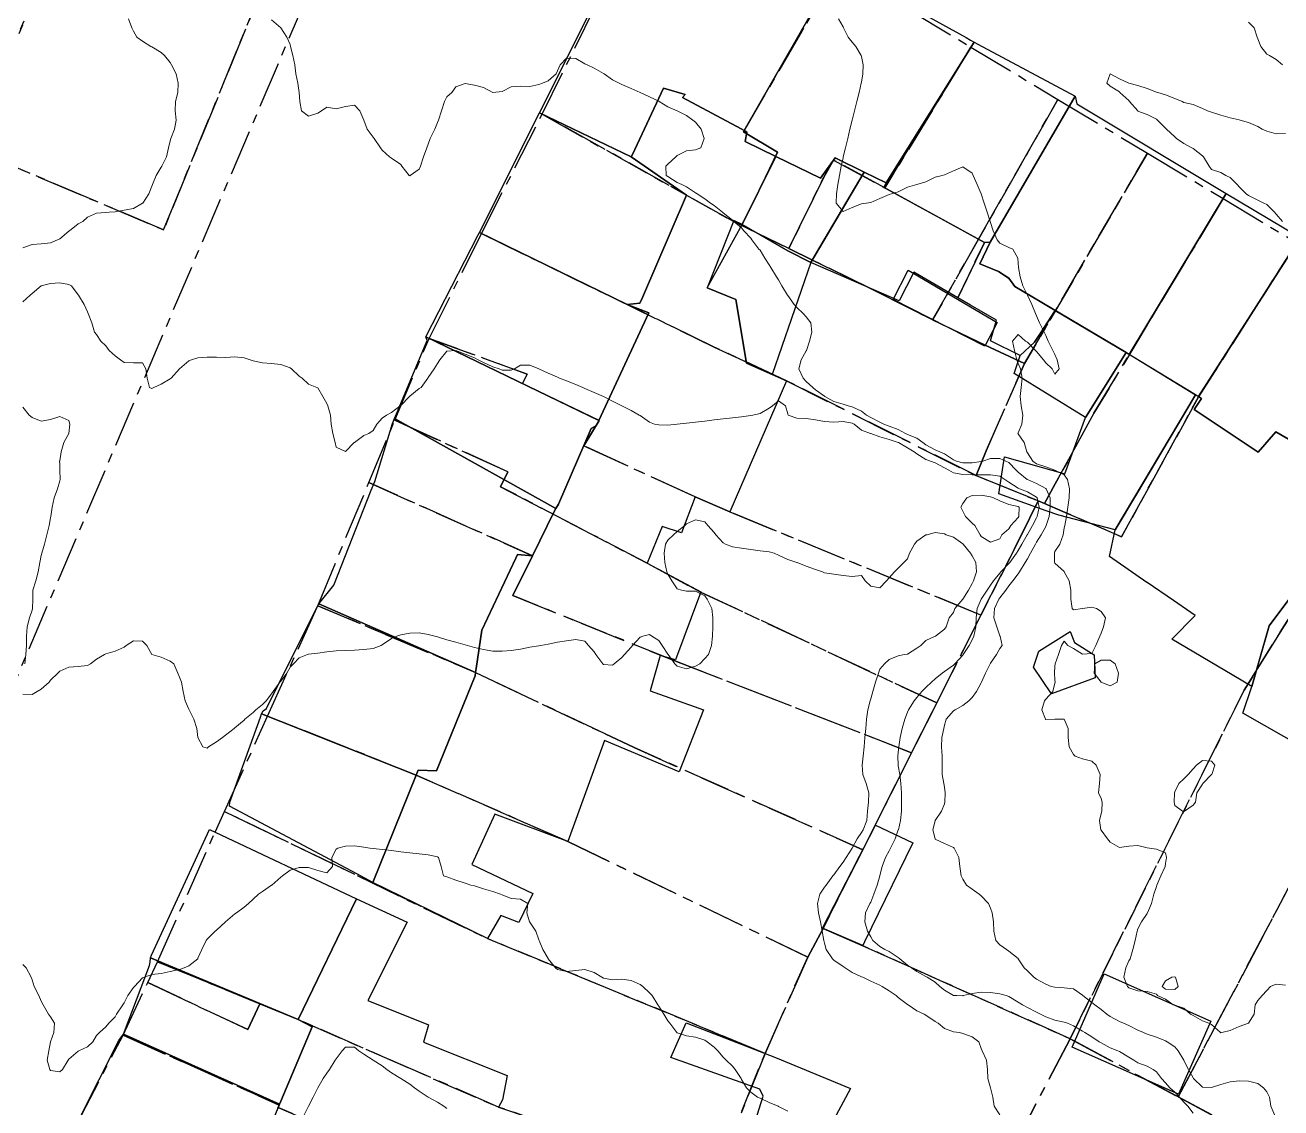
# Model space of a CAD drawing. Header units: centimetres. Extents: x 0 to 642158, y -847 to 649707.
# Drawn here: x 616189.4 to 616257.5, y 621816.2 to 621874.9 of the extents above; entities that cross this region are included whole.
import ezdxf

# ---------------------------------------------------------------- set-up
doc = ezdxf.new("R2010")
doc.units = ezdxf.units.CM
doc.header["$MEASUREMENT"] = 0
doc.linetypes.add('CENTERX2', pattern=[4, 2.5, -0.5, 0.5, -0.5])
doc.layers.add('SPW_batiments', color=7, linetype='Continuous')
doc.layers.add('SPW_parcellaire cadastral', color=7, linetype='CENTERX2', lineweight=25, true_color=0xff0542)
doc.layers.add('WAL_topographie 0.5', color=253, linetype='Continuous', lineweight=20)

msp = doc.modelspace()

# ---------------------------------------------------------------- linework, layer by layer
at = {"layer": 'SPW_batiments'}
for points in [[(616226.093, 621882.709), (616227.355, 621881.916), (616233.027, 621878.611), (616233.472, 621878.067), (616228.385, 621869.179), (616228.22, 621869.268), (616225.035, 621870.978), (616225.182, 621871.137), (616224.015, 621871.474), (616222.328, 621867.883), (616222.264, 621867.747), (616217.282, 621870.15), (616222.845, 621881.269), (616223.21, 621881.745), (616223.642, 621882.455), (616224.241, 621882.864), (616225.235, 621882.982), (616226.093, 621882.709)], [(616233.644, 621877.972), (616240.436, 621874.224), (616240.672, 621874.08), (616240.861, 621873.979), (616236.091, 621866.341), (616234.896, 621866.931), (616233.321, 621867.703), (616232.52, 621866.594), (616230.102, 621867.771), (616228.439, 621868.58), (616228.539, 621869.097), (616228.385, 621869.179), (616233.472, 621878.067), (616233.644, 621877.972)], [(616241.06, 621873.873), (616246.341, 621871.048), (616241.736, 621863.127), (616241.429, 621863.114), (616236.149, 621865.996), (616235.97, 621866.093), (616236.091, 621866.341), (616240.861, 621873.979), (616241.06, 621873.873)], [(616225.182, 621871.137), (616225.035, 621870.978), (616228.22, 621869.268), (616228.385, 621869.179), (616228.539, 621869.097), (616228.439, 621868.58), (616230.102, 621867.771), (616228.28, 621864.093), (616227.821, 621864.293), (616226.38, 621860.643), (616227.931, 621860.01), (616228.514, 621856.56), (616230.681, 621855.61), (616227.615, 621848.493), (616225.732, 621849.31), (616224.982, 621847.36), (616223.932, 621847.709), (616223.115, 621845.709), (616226.032, 621844.16), (616225.956, 621843.957), (616224.655, 621840.469), (616223.833, 621840.709), (616223.283, 621838.792), (616226.183, 621837.76), (616224.867, 621834.393), (616220.816, 621836.092), (616218.817, 621830.609), (616214.867, 621832.092), (616213.617, 621829.358), (616216.917, 621827.792), (616216.168, 621826.209), (616215.185, 621826.592), (616214.468, 621825.342), (616208.247, 621828.382), (616210.585, 621834.219), (616210.69, 621834.48), (616211.691, 621834.444), (616213.786, 621839.605), (616213.811, 621839.78), (616213.844, 621840.003), (616214.146, 621842.08), (616215.994, 621845.977), (616216.092, 621846.177), (616216.902, 621846.115), (616218.103, 621848.547), (616218.17, 621848.682), (616218.305, 621848.909), (616220.08, 621853.012), (616220.381, 621853.178), (616220.51, 621853.457), (616223.207, 621859.292), (616222.035, 621859.743), (616222.731, 621859.809), (616222.866, 621860.124), (616225.252, 621865.681), (616222.264, 621867.747), (616222.328, 621867.883), (616224.015, 621871.474), (616225.182, 621871.137)], [(616246.427, 621870.625), (616254.546, 621865.764), (616249.281, 621857.036), (616249.12, 621857.132), (616243.065, 621860.722), (616242.739, 621861.17), (616242.186, 621861.53), (616241.169, 621861.95), (616241.736, 621863.127), (616246.341, 621871.048), (616246.427, 621870.625)], [(616222.264, 621867.747), (616225.252, 621865.681), (616222.866, 621860.124), (616222.731, 621859.809), (616222.035, 621859.743), (616214.028, 621863.644), (616214.112, 621863.812), (616214.244, 621864.076), (616217.282, 621870.15), (616222.264, 621867.747)], [(616232.52, 621866.594), (616233.321, 621867.703), (616234.896, 621866.931), (616232.005, 621862.027), (616230.763, 621862.66), (616228.28, 621864.093), (616230.102, 621867.771), (616232.52, 621866.594)], [(616239.985, 621860.108), (616237.584, 621861.499), (616236.796, 621859.95), (616232.005, 621862.027), (616232.314, 621862.551), (616233.194, 621864.044), (616234.367, 621866.034), (616234.896, 621866.931), (616236.091, 621866.341), (616236.05, 621866.257), (616235.97, 621866.093), (616236.149, 621865.996), (616239.063, 621864.406), (616241.429, 621863.115), (616239.985, 621860.108)], [(616258.418, 621863.446), (616258.547, 621863.369), (616253.043, 621854.745), (616252.883, 621854.843), (616249.422, 621856.95), (616249.281, 621857.036), (616254.546, 621865.764), (616258.418, 621863.446)], [(616232.005, 621862.027), (616229.91, 621855.948), (616228.514, 621856.56), (616227.931, 621860.01), (616226.381, 621860.643), (616228.28, 621864.093), (616230.763, 621862.66), (616232.005, 621862.027)], [(616222.035, 621859.743), (616223.207, 621859.292), (616220.51, 621853.457), (616211.121, 621857.987), (616213.939, 621863.487), (616214.028, 621863.644), (616222.035, 621859.743)], [(616241.371, 621862.994), (616241.387, 621863.027), (616241.429, 621863.115), (616241.736, 621863.128), (616241.568, 621862.779), (616241.554, 621862.749), (616241.169, 621861.951), (616242.186, 621861.531), (616242.724, 621861.18), (616242.739, 621861.17), (616243.065, 621860.722), (616244.355, 621859.957), (616245.263, 621859.419), (616244.691, 621858.541), (616244.673, 621858.513), (616244.144, 621857.699), (616243.364, 621856.974), (616241.757, 621857.772), (616242.076, 621858.897), (616240.67, 621859.712), (616239.985, 621860.108), (616240.897, 621862.007), (616240.928, 621862.07), (616241.371, 621862.994)], [(616258.74, 621863.254), (616267.661, 621857.935), (616262.47, 621849.8), (616257.23, 621852.843), (616256.275, 621851.727), (616252.797, 621854.046), (616253.196, 621854.652), (616253.043, 621854.745), (616258.547, 621863.369), (616258.74, 621863.254)], [(616242.113, 621858.762), (616241.439, 621857.477), (616236.463, 621860.011), (616237.28, 621861.611), (616242.113, 621858.762)], [(616249.12, 621857.132), (616246.903, 621853.611), (616243.044, 621856.01), (616243.364, 621856.974), (616244.144, 621857.699), (616244.467, 621858.195), (616245.263, 621859.418), (616249.12, 621857.132)], [(616220.51, 621853.457), (616220.381, 621853.178), (616220.08, 621853.012), (616218.305, 621848.909), (616218.17, 621848.682), (616209.408, 621853.554), (616209.531, 621853.82), (616211.181, 621857.783), (616211.121, 621857.987), (616220.51, 621853.457)], [(616248.52, 621847.514), (616245.467, 621848.309), (616244.77, 621848.559), (616242.21, 621849.478), (616242.515, 621851.484), (616245.784, 621850.558), (616246.903, 621853.611), (616249.12, 621857.132), (616249.281, 621857.036), (616249.422, 621856.951), (616252.883, 621854.843), (616249.676, 621849.455), (616248.52, 621847.514)], [(616261.37, 621848.331), (616256.869, 621842.319), (616256.341, 621840.483), (616255.922, 621839.024), (616254.867, 621839.646), (616251.582, 621841.582), (616252.864, 621842.869), (616251.68, 621843.681), (616250.259, 621844.656), (616250.238, 621844.671), (616248.201, 621846.069), (616248.52, 621847.514), (616252.519, 621854.231)], [(616252.519, 621854.231), (616252.883, 621854.843), (616253.043, 621854.745), (616253.195, 621854.652), (616252.797, 621854.046), (616256.275, 621851.727), (616256.278, 621851.73), (616257.227, 621852.839), (616257.23, 621852.843), (616259.513, 621851.518)], [(616218.17, 621848.682), (616218.103, 621848.547), (616216.902, 621846.115), (616216.092, 621846.177), (616215.994, 621845.977), (616214.146, 621842.08), (616213.844, 621840.003), (616213.811, 621839.78), (616205.31, 621843.497), (616206.126, 621844.519), (616208.144, 621849.678), (616208.356, 621850.148), (616209.31, 621853.284), (616209.408, 621853.554), (616218.17, 621848.682)], [(616267.353, 621845.743), (616267.236, 621845.8), (616263.535, 621840.694), (616261.356, 621836.403), (616261.069, 621834.382), (616255.443, 621837.578), (616255.922, 621839.024), (616256.869, 621842.319), (616262.471, 621849.8), (616267.864, 621846.667), (616267.678, 621845.582), (616267.353, 621845.743)], [(616213.811, 621839.78), (616213.786, 621839.605), (616211.691, 621834.444), (616210.69, 621834.48), (616210.585, 621834.219), (616202.206, 621837.539), (616202.282, 621837.692), (616202.477, 621837.834), (616205.166, 621843.243), (616205.31, 621843.497), (616213.811, 621839.78)], [(616246.315, 621841.412), (616247.383, 621840.745), (616247.433, 621839.495), (616245.066, 621838.628), (616244.083, 621840.062), (616244.366, 621840.945), (616246.065, 621842.012), (616246.315, 621841.412)], [(616210.585, 621834.219), (616208.247, 621828.382), (616207.368, 621828.85), (616200.465, 621832.523), (616200.481, 621832.738), (616200.554, 621832.942), (616202.142, 621837.363), (616202.206, 621837.539), (616210.585, 621834.219)], [(616207.36, 621827.5), (616204.189, 621820.947), (616196.179, 621824.297), (616196.234, 621824.454), (616199.375, 621831.257), (616207.36, 621827.5)], [(616237.534, 621830.544), (616234.921, 621825.175), (616234.818, 621824.961), (616232.634, 621825.911), (616235.517, 621831.494), (616237.534, 621830.544)], [(616203.092, 621816.146), (616203.182, 621816.363), (616203.25, 621816.523), (616204.954, 621820.558), (616204.189, 621820.947), (616207.36, 621827.5), (616210.105, 621826.228)], [(616210.105, 621826.228), (616207.971, 621821.988), (616211.255, 621820.662), (616210.986, 621819.728), (616215.521, 621817.915), (616215.267, 621816.597), (616215.052, 621816.204), (616227.684, 621811.954)], [(616204.189, 621820.947), (616204.954, 621820.558), (616203.25, 621816.523), (616203.182, 621816.363), (616194.708, 621820.161), (616196.128, 621823.886), (616196.149, 621824.059), (616196.179, 621824.297), (616204.189, 621820.947)], [(616251.959, 621816.904), (616246.174, 621819.458), (616247.925, 621823.426), (616253.711, 621820.872), (616251.959, 621816.904)], [(616203.182, 621816.363), (616203.092, 621816.146), (616202.169, 621813.916), (616201.614, 621812.577), (616201.528, 621812.369), (616192.228, 621815.39), (616192.329, 621815.591), (616194.45, 621819.819), (616194.708, 621820.161), (616203.182, 621816.363)], [(616227.911, 621812.04), (616229.409, 621816.792), (616229.238, 621817.17), (616224.4, 621818.894), (616225.246, 621820.774), (616230.091, 621818.896), (616234.159, 621817.218), (616233.23, 621815.488)]]:
    msp.add_lwpolyline(points, dxfattribs=at)
at = {"layer": 'SPW_parcellaire cadastral'}
for points in [[(616188.258, 621904.586), (616209.84, 621894.414), (616210.931, 621891.196), (616181.371, 621821.788), (616179.519, 621821.304), (616153.63, 621781.526), (616142.741, 621768.2), (616134.192, 621775.582), (616131.925, 621772.599), (616129.462, 621769.852), (616125.173, 621773.406), (616099.439, 621787.506)], [(616194.258, 621898.687), (616196.626, 621892.396), (616186.403, 621868.231), (616196.885, 621863.797), (616204.362, 621882.089), (616198.128, 621897.025), (616194.258, 621898.687)], [(616194.258, 621898.687), (616198.128, 621897.025), (616204.362, 621882.089), (616196.885, 621863.797), (616186.403, 621868.231), (616196.626, 621892.396), (616194.258, 621898.687)], [(616217.421, 621870.071), (616223.21, 621881.744), (616226.826, 621882.03), (616233.527, 621878.037), (616228.352, 621869.121), (616230.193, 621868.004), (616229.546, 621866.648), (616228.255, 621864.027), (616227.813, 621864.242), (616217.421, 621870.071)], [(616240.693, 621873.704), (616236.017, 621866.067), (616233.236, 621867.584), (616232.708, 621866.661), (616230.818, 621862.777), (616228.255, 621864.027), (616229.546, 621866.648), (616230.193, 621868.004), (616228.352, 621869.121), (616233.527, 621878.037), (616237.441, 621875.657), (616240.693, 621873.704)], [(616240.693, 621873.704), (616245.409, 621870.873), (616241.104, 621863.291), (616238.605, 621858.91), (616235.241, 621860.619), (616232.09, 621862.156), (616230.818, 621862.777), (616232.708, 621866.661), (616233.236, 621867.584), (616236.017, 621866.067), (616240.693, 621873.704)], [(616250.268, 621867.955), (616243.596, 621856.544), (616241.464, 621857.544), (616238.605, 621858.91), (616241.104, 621863.291), (616245.409, 621870.873), (616250.268, 621867.955)], [(616214.134, 621863.593), (616217.421, 621870.071), (616227.813, 621864.242), (616228.255, 621864.027), (616230.818, 621862.777), (616232.09, 621862.156), (616235.241, 621860.619), (616238.605, 621858.91), (616241.464, 621857.544), (616243.596, 621856.544), (616241.515, 621851.811), (616240.965, 621850.461), (616230.681, 621855.609), (616226.767, 621857.435), (616214.134, 621863.593)], [(616254.379, 621865.487), (616247.365, 621853.845), (616245.265, 621850.011), (616244.681, 621848.945), (616244.332, 621849.094), (616240.965, 621850.461), (616241.515, 621851.811), (616243.596, 621856.544), (616250.268, 621867.955), (616254.379, 621865.487)], [(616254.379, 621865.487), (616258.37, 621863.091), (616253.043, 621854.744), (616248.865, 621847.145), (616245.67, 621848.519), (616244.681, 621848.945), (616245.265, 621850.011), (616247.365, 621853.845), (616254.379, 621865.487)], [(616241.236, 621842.896), (616227.615, 621848.492), (616225.732, 621849.309), (616219.679, 621852.08), (616220.511, 621853.456), (616216.368, 621855.455), (616216.615, 621855.968), (616211.29, 621857.905), (616214.134, 621863.593), (616226.767, 621857.435), (616230.681, 621855.609), (616240.965, 621850.461), (616244.332, 621849.094), (616243.411, 621847.213), (616241.236, 621842.896)], [(616234.817, 621830.168), (616235.493, 621831.499), (616237.474, 621835.428), (616238.833, 621838.126), (616241.236, 621842.896), (616243.411, 621847.213), (616244.332, 621849.094), (616244.681, 621848.945), (616245.67, 621848.519), (616248.865, 621847.145), (616253.043, 621854.744), (616258.37, 621863.091), (616267.468, 621857.629), (616257.566, 621842.113), (616255.737, 621839.169), (616255.516, 621838.813), (616246.068, 621819.912), (616234.818, 621824.96), (616232.668, 621825.893), (616234.817, 621830.168)], [(616209.428, 621853.464), (616211.29, 621857.905), (616216.615, 621855.968), (616216.368, 621855.455), (616220.511, 621853.456), (616219.679, 621852.08), (616225.732, 621849.309), (616227.615, 621848.492), (616241.236, 621842.896), (616238.833, 621838.126), (616226.025, 621844.146), (616223.116, 621845.709), (616215.169, 621849.861), (616215.561, 621850.672), (616209.428, 621853.464)], [(616246.068, 621819.912), (616255.516, 621838.813), (616255.737, 621839.169), (616257.566, 621842.113), (616267.468, 621857.629), (616272.112, 621854.84), (616264.566, 621840.897), (616262.166, 621836.146), (616251.934, 621816.755), (616246.068, 621819.912)], [(616281.383, 621849.317), (616272.413, 621833.706), (616266.74, 621823.357), (616260.798, 621811.986), (616251.934, 621816.755), (616262.166, 621836.146), (616264.566, 621840.897), (616272.112, 621854.84), (616281.383, 621849.317)], [(616209.428, 621853.464), (616215.561, 621850.672), (616215.169, 621849.861), (616223.116, 621845.709), (616226.025, 621844.146), (616238.833, 621838.126), (616237.474, 621835.428), (616224.633, 621840.409), (616215.836, 621843.953), (616216.903, 621846.114), (616208.022, 621850.081), (616209.428, 621853.464)], [(616234.817, 621830.168), (616222.423, 621835.705), (616220.851, 621836.449), (616213.812, 621839.779), (616205.248, 621843.406), (616208.022, 621850.081), (616216.903, 621846.114), (616215.836, 621843.953), (616224.633, 621840.409), (616237.474, 621835.428), (616235.493, 621831.499), (616234.817, 621830.168)], [(616234.817, 621830.168), (616232.668, 621825.893), (616231.835, 621824.343), (616218.818, 621830.608), (616210.586, 621834.218), (616202.531, 621837.41), (616205.248, 621843.406), (616213.812, 621839.779), (616220.851, 621836.449), (616222.423, 621835.705), (616234.817, 621830.168)], [(616202.531, 621837.41), (616210.586, 621834.218), (616218.818, 621830.608), (616231.835, 621824.343), (616229.52, 621819.117), (616214.468, 621825.341), (616200.188, 621832.241), (616202.531, 621837.41)], [(616229.52, 621819.117), (616226.771, 621812.261), (616215.052, 621816.203), (616204.19, 621820.947), (616202.115, 621821.801), (616196.556, 621824.085), (616199.678, 621831.114), (616200.188, 621832.241), (616214.468, 621825.341), (616229.52, 621819.117)], [(616232.668, 621825.893), (616234.818, 621824.96), (616246.068, 621819.912), (616241.219, 621810.64), (616233.089, 621815.174), (616231.32, 621810.659), (616226.771, 621812.261), (616229.52, 621819.117), (616231.835, 621824.343), (616232.668, 621825.893)], [(616196.027, 621822.955), (616196.556, 621824.085), (616202.115, 621821.801), (616201.46, 621820.41), (616196.027, 621822.955)], [(616194.688, 621820.102), (616196.027, 621822.955), (616201.46, 621820.41), (616202.115, 621821.801), (616204.19, 621820.947), (616215.052, 621816.203), (616226.771, 621812.261), (616231.32, 621810.659), (616233.089, 621815.174), (616241.219, 621810.64), (616254.603, 621803.123), (616252.727, 621799.438), (616250.771, 621795.613), (616207.527, 621814.278), (616203.109, 621816.185), (616203.162, 621816.315), (616194.688, 621820.102)], [(616192.213, 621815.357), (616194.688, 621820.102), (616203.162, 621816.315), (616203.109, 621816.185), (616207.527, 621814.278), (616250.771, 621795.613), (616249.076, 621792.271), (616208.57, 621809.04), (616205.724, 621810.187), (616200.904, 621812.085), (616192.213, 621815.357)], [(616246.068, 621819.912), (616251.934, 621816.755), (616260.798, 621811.986), (616266.03, 621809.187), (616261.313, 621799.651), (616254.603, 621803.123), (616241.219, 621810.64), (616246.068, 621819.912)]]:
    msp.add_lwpolyline(points, dxfattribs=at)
at = {"layer": 'WAL_topographie 0.5'}
for points in [[(616194.988, 621875.25), (616195.172, 621874.75), (616195.25, 621874.577), (616195.435, 621874.25), (616195.75, 621874.037), (616196.193, 621873.75), (616196.25, 621873.72), (616196.75, 621873.412), (616196.934, 621873.25), (616197.25, 621872.879), (616197.324, 621872.75), (616197.57, 621872.25), (616197.685, 621871.75), (616197.661, 621871.25), (616197.535, 621870.75), (616197.517, 621870.25), (616197.57, 621869.75), (616197.48, 621869.25), (616197.281, 621868.75), (616197.25, 621868.625), (616197.149, 621868.25), (616197.042, 621867.75), (616196.787, 621867.25), (616196.75, 621867.198), (616196.485, 621866.75), (616196.289, 621866.25), (616196.25, 621866.171), (616196.092, 621865.75), (616195.756, 621865.25), (616195.75, 621865.243), (616195.25, 621864.953), (616194.75, 621864.868), (616194.25, 621864.777), (616193.938, 621864.75), (616193.75, 621864.732), (616193.25, 621864.703), (616192.75, 621864.489), (616192.504, 621864.25), (616192.25, 621864.114), (616191.786, 621863.75), (616191.75, 621863.731), (616191.25, 621863.313), (616191.133, 621863.25), (616190.75, 621863.096), (616190.25, 621863.039), (616189.75, 621862.993), (616189.25, 621862.811)], [(616202.75, 621875.191), (616203.25, 621874.75), (616203.25, 621874.75), (616203.574, 621874.25), (616203.75, 621873.859), (616203.778, 621873.75), (616203.9, 621873.25), (616204.005, 621872.75), (616204.07, 621872.25), (616204.161, 621871.75), (616204.25, 621871.25), (616204.25, 621871.25), (616204.286, 621870.75), (616204.361, 621870.25), (616204.75, 621869.97), (616205.25, 621870.125), (616205.45, 621870.25), (616205.75, 621870.45), (616206.25, 621870.354), (616206.75, 621870.481), (616207.25, 621870.55), (616207.536, 621870.25), (616207.75, 621869.75), (616207.75, 621869.75), (616207.923, 621869.25), (616208.25, 621868.825), (616208.315, 621868.75), (616208.663, 621868.25), (616208.75, 621868.125), (616209.15, 621867.75), (616209.25, 621867.685), (616209.75, 621867.338), (616209.818, 621867.25), (616210.219, 621866.75), (616210.25, 621866.724), (616210.273, 621866.75), (616210.75, 621867.078), (616210.823, 621867.25), (616210.992, 621867.75), (616211.165, 621868.25), (616211.25, 621868.438), (616211.354, 621868.75), (616211.598, 621869.25), (616211.75, 621869.625), (616211.801, 621869.75), (616211.959, 621870.25), (616212.122, 621870.75), (616212.25, 621871.012), (616212.528, 621871.25), (616212.75, 621871.546), (616213.25, 621871.727), (616213.75, 621871.65), (616214.25, 621871.518), (616214.75, 621871.25), (616215.25, 621871.292), (616215.75, 621871.554), (616216.25, 621871.583), (616216.75, 621871.563), (616217.25, 621871.685), (616217.45, 621871.75), (616217.75, 621871.87), (616218.182, 621872.25), (616218.25, 621872.417), (616218.408, 621872.75), (616218.75, 621873.111), (616219.25, 621873.094), (616219.75, 621872.798), (616219.861, 621872.75), (616220.25, 621872.566), (616220.75, 621872.274), (616220.786, 621872.25), (616221.25, 621871.925), (616221.6, 621871.75), (616221.75, 621871.671), (616222.25, 621871.458), (616222.75, 621871.25), (616222.75, 621871.25), (616223.25, 621871.01), (616223.75, 621870.767), (616223.781, 621870.75), (616224.25, 621870.472), (616224.75, 621870.25), (616224.75, 621870.25), (616225.25, 621869.99), (616225.603, 621869.75), (616225.75, 621869.636), (616226.054, 621869.25), (616226.208, 621868.75), (616226.042, 621868.25), (616225.75, 621868.141), (616225.25, 621868.074), (616224.75, 621867.821), (616224.67, 621867.75), (616224.25, 621867.361), (616224.13, 621867.25), (616224.162, 621866.75), (616224.25, 621866.685), (616224.75, 621866.37), (616225, 621866.25), (616225.25, 621866.13), (616225.75, 621865.808), (616225.833, 621865.75), (616226.25, 621865.472), (616226.566, 621865.25), (616226.75, 621865.115), (616227.202, 621864.75), (616227.25, 621864.717), (616227.75, 621864.317), (616227.819, 621864.25), (616228.25, 621863.903), (616228.372, 621863.75), (616228.75, 621863.335), (616228.802, 621863.25), (616229.19, 621862.75), (616229.25, 621862.685), (616229.503, 621862.25), (616229.75, 621861.902), (616229.835, 621861.75), (616230.141, 621861.25), (616230.25, 621861.089), (616230.437, 621860.75), (616230.745, 621860.25), (616230.75, 621860.242), (616231.1, 621859.75), (616231.25, 621859.577), (616231.595, 621859.25), (616231.75, 621859.073), (616231.997, 621858.75), (616232.062, 621858.25), (616231.939, 621857.75), (616231.76, 621857.25), (616231.75, 621857.233), (616231.482, 621856.75), (616231.35, 621856.25), (616231.589, 621855.75), (616231.75, 621855.575), (616232.109, 621855.25), (616232.25, 621855.119), (616232.75, 621854.765), (616232.768, 621854.75), (616233.25, 621854.491), (616233.75, 621854.342), (616234.034, 621854.25), (616234.25, 621854.201), (616234.75, 621853.958), (616235.028, 621853.75), (616235.25, 621853.608), (616235.75, 621853.364), (616235.97, 621853.25), (616236.25, 621853.152), (616236.75, 621852.958), (616237.131, 621852.75), (616237.25, 621852.696), (616237.75, 621852.496), (616238.087, 621852.25), (616238.25, 621852.132), (616238.75, 621851.867), (616238.997, 621851.75), (616239.25, 621851.652), (616239.75, 621851.325), (616239.899, 621851.25), (616240.25, 621851.147), (616240.75, 621851.149), (616241.25, 621851.234), (616241.339, 621851.25), (616241.75, 621851.386), (616242.25, 621851.399), (616242.579, 621851.25), (616242.75, 621851.182), (616243.14, 621850.75), (616243.25, 621850.644), (616243.745, 621850.25), (616243.75, 621850.248), (616244.25, 621850.038), (616244.75, 621849.763), (616244.764, 621849.75), (616244.982, 621849.25), (616244.993, 621848.75), (616244.939, 621848.25), (616244.775, 621847.75), (616244.75, 621847.704), (616244.502, 621847.25), (616244.25, 621846.844), (616244.195, 621846.75), (616243.923, 621846.25), (616243.75, 621845.945), (616243.639, 621845.75), (616243.32, 621845.25), (616243.25, 621845.138), (616242.963, 621844.75), (616242.75, 621844.48), (616242.587, 621844.25), (616242.25, 621843.825), (616242.201, 621843.75), (616241.968, 621843.25), (616241.94, 621842.75), (616242.092, 621842.25), (616242.25, 621841.768), (616242.273, 621841.75), (616242.393, 621841.25), (616242.25, 621841.08), (616242.07, 621840.75), (616241.75, 621840.292), (616241.729, 621840.25), (616241.476, 621839.75), (616241.264, 621839.25), (616241.25, 621839.224), (616241, 621838.75), (616240.75, 621838.423), (616240.577, 621838.25), (616240.25, 621837.995), (616239.829, 621837.75), (616239.75, 621837.693), (616239.344, 621837.25), (616239.25, 621836.917), (616239.216, 621836.75), (616239.113, 621836.25), (616239.085, 621835.75), (616239.134, 621835.25), (616239.128, 621834.75), (616239.138, 621834.25), (616239.216, 621833.75), (616239.25, 621833.568), (616239.295, 621833.25), (616239.278, 621832.75), (616239.25, 621832.658), (616239.093, 621832.25), (616238.755, 621831.75), (616238.75, 621831.737), (616238.619, 621831.25), (616238.745, 621830.75), (616238.75, 621830.742), (616239.25, 621830.5), (616239.75, 621830.29), (616239.789, 621830.25), (616240.033, 621829.75), (616240.094, 621829.25), (616240.161, 621828.75), (616240.25, 621828.572), (616240.455, 621828.25), (616240.75, 621828.026), (616241.131, 621827.75), (616241.25, 621827.668), (616241.638, 621827.25), (616241.75, 621827), (616241.847, 621826.75), (616241.914, 621826.25), (616241.933, 621825.75), (616242.036, 621825.25), (616242.25, 621825.008), (616242.614, 621824.75), (616242.75, 621824.662), (616243.25, 621824.258), (616243.259, 621824.25), (616243.585, 621823.75), (616243.75, 621823.589), (616244.097, 621823.25), (616244.25, 621823.143), (616244.75, 621822.875), (616245.047, 621822.75), (616245.25, 621822.703), (616245.75, 621822.675), (616246.25, 621822.623), (616246.75, 621822.273), (616246.768, 621822.25), (616247.25, 621821.886), (616247.406, 621821.75), (616247.75, 621821.494), (616248.072, 621821.25), (616248.25, 621821.12), (616248.75, 621820.841), (616248.96, 621820.75), (616249.25, 621820.623), (616249.75, 621820.378), (616250.051, 621820.25), (616250.25, 621820.164), (616250.75, 621819.988), (616251.25, 621819.795), (616251.333, 621819.75), (616251.75, 621819.466), (616251.938, 621819.25), (616252.239, 621818.75), (616252.25, 621818.729), (616252.502, 621818.25), (616252.75, 621817.783), (616252.772, 621817.75), (616253.25, 621817.278), (616253.75, 621817.258), (616254.25, 621817.437), (616254.75, 621817.574), (616255.25, 621817.628), (616255.75, 621817.601), (616256.25, 621817.479), (616256.567, 621817.25), (616256.75, 621817.026), (616256.892, 621816.75), (616256.963, 621816.25), (616257.172, 621815.75)], [(616233.508, 621875.25), (616233.75, 621874.809), (616233.778, 621874.75), (616234.033, 621874.25), (616234.25, 621873.979), (616234.446, 621873.75), (616234.734, 621873.25), (616234.75, 621873.2), (616234.844, 621872.75), (616234.828, 621872.25), (616234.75, 621871.8), (616234.742, 621871.75), (616234.625, 621871.25), (616234.5, 621870.75), (616234.375, 621870.25), (616234.25, 621869.75), (616234.25, 621869.75), (616234.125, 621869.25), (616234.008, 621868.75), (616233.89, 621868.25), (616233.76, 621867.75), (616233.75, 621867.708), (616233.657, 621867.25), (616233.558, 621866.75), (616233.464, 621866.25), (616233.393, 621865.75), (616233.383, 621865.25), (616233.75, 621864.792), (616234.25, 621865), (616234.75, 621865.214), (616235, 621865.25), (616235.25, 621865.286), (616235.75, 621865.5), (616236.25, 621865.714), (616236.375, 621865.75), (616236.75, 621865.85), (616237.25, 621866.107), (616237.75, 621866.25), (616237.75, 621866.25), (616238.25, 621866.393), (616238.75, 621866.65), (616239.125, 621866.75), (616239.25, 621866.786), (616239.75, 621867), (616240.25, 621867.214), (616240.75, 621866.875), (616240.806, 621866.75), (616241.028, 621866.25), (616241.25, 621865.75), (616241.25, 621865.75), (616241.407, 621865.25), (616241.564, 621864.75), (616241.73, 621864.25), (616241.75, 621864.187), (616241.902, 621863.75), (616242.122, 621863.25), (616242.25, 621863.065), (616242.75, 621862.844), (616242.964, 621862.75), (616243.231, 621862.25), (616243.25, 621862), (616243.267, 621861.75), (616243.354, 621861.25), (616243.512, 621860.75), (616243.75, 621860.25), (616243.75, 621860.25), (616244, 621859.75), (616244.194, 621859.25), (616244.25, 621859.125), (616244.408, 621858.75), (616244.656, 621858.25), (616244.75, 621858.062), (616244.889, 621857.75), (616245.135, 621857.25), (616245.25, 621857.036), (616245.361, 621856.75), (616245.478, 621856.25), (616245.25, 621855.972), (616245.103, 621856.25), (616244.75, 621856.583), (616244.63, 621856.75), (616244.25, 621857.202), (616244.2, 621857.25), (616243.75, 621857.7), (616243.659, 621857.75), (616243.25, 621858.125), (616242.95, 621857.75), (616243.061, 621857.25), (616243.18, 621856.75), (616243.25, 621856.55), (616243.388, 621856.25), (616243.472, 621855.75), (616243.411, 621855.25), (616243.367, 621854.75), (616243.424, 621854.25), (616243.502, 621853.75), (616243.46, 621853.25), (616243.25, 621852.791), (616243.237, 621852.75), (616243.25, 621852.725), (616243.576, 621852.25), (616243.728, 621851.75), (616243.75, 621851.693), (616244.044, 621851.25), (616244.25, 621851.101), (616244.75, 621850.934), (616245.25, 621850.75), (616245.25, 621850.75), (616245.75, 621850.505), (616245.928, 621850.25), (616246.042, 621849.75), (616246.013, 621849.25), (616245.944, 621848.75), (616245.877, 621848.25), (616245.78, 621847.75), (616245.75, 621847.625), (616245.688, 621847.25), (616245.508, 621846.75), (616245.25, 621846.339), (616245.219, 621846.25), (616245.229, 621845.75), (616245.25, 621845.71), (616245.75, 621845.263), (616245.757, 621845.25), (616246.019, 621844.75), (616246.108, 621844.25), (616246.105, 621843.75), (616246.19, 621843.25), (616246.25, 621843.179), (616246.75, 621843.25), (616246.75, 621843.25), (616247.25, 621843.322), (616247.51, 621843.25), (616247.75, 621843.092), (616247.982, 621842.75), (616247.886, 621842.25), (616247.75, 621841.917), (616247.679, 621841.75), (616247.471, 621841.25), (616247.25, 621840.809), (616246.75, 621840.777), (616246.25, 621841.088), (616245.95, 621841.25), (616245.75, 621841.485), (616245.607, 621841.25), (616245.434, 621840.75), (616245.263, 621840.25), (616245.25, 621840.125), (616245.216, 621839.75), (616245.25, 621839.375), (616245.264, 621839.25), (616245.25, 621839.194), (616245.136, 621838.75), (616244.75, 621838.328), (616244.687, 621838.25), (616244.542, 621837.75), (616244.728, 621837.25), (616244.75, 621837.228), (616245.249, 621837.25), (616245.25, 621837.25), (616245.75, 621837.25), (616245.75, 621837.25), (616245.96, 621836.75), (616245.972, 621836.25), (616246.023, 621835.75), (616246.25, 621835.333), (616246.35, 621835.25), (616246.75, 621835.09), (616247.25, 621834.962), (616247.479, 621834.75), (616247.708, 621834.25), (616247.662, 621833.75), (616247.614, 621833.25), (616247.75, 621832.95), (616247.809, 621832.75), (616247.787, 621832.25), (616247.75, 621832.125), (616247.664, 621831.75), (616247.737, 621831.25), (616247.75, 621831.225), (616248.102, 621830.75), (616248.25, 621830.576), (616248.75, 621830.28), (616249.25, 621830.367), (616249.75, 621830.389), (616250.25, 621830.264), (616250.374, 621830.25), (616250.75, 621830.203), (616251.25, 621830), (616251.297, 621829.75), (616251.25, 621829.417), (616251.224, 621829.25), (616251, 621828.75), (616250.772, 621828.25), (616250.75, 621828.173), (616250.621, 621827.75), (616250.493, 621827.25), (616250.272, 621826.75), (616250.25, 621826.713), (616249.945, 621826.25), (616249.75, 621825.869), (616249.714, 621825.75), (616249.601, 621825.25), (616249.473, 621824.75), (616249.333, 621824.25), (616249.25, 621824.144), (616249.09, 621823.75), (616248.981, 621823.25), (616249.177, 621822.75), (616249.25, 621822.68), (616249.75, 621822.503), (616250.25, 621822.466), (616250.75, 621822.333), (616250.813, 621822.25), (616251.25, 621822.066), (616251.664, 621821.75), (616251.75, 621821.725), (616252.25, 621821.563), (616252.6, 621821.25), (616252.75, 621821.165), (616253.25, 621820.886), (616253.598, 621820.75), (616253.75, 621820.676), (616254.226, 621820.25), (616254.25, 621820.24), (616254.309, 621820.25), (616254.75, 621820.351), (616255.25, 621820.582), (616255.75, 621820.75), (616255.75, 621820.75), (616256.066, 621821.25), (616256.12, 621821.75), (616256.25, 621821.982), (616256.5, 621822.25), (616256.75, 621822.528), (616256.944, 621822.75), (616257.25, 621822.867), (616257.75, 621822.811)], [(616255.75, 621875.066), (616256.05, 621874.75), (616256.216, 621874.25), (616256.25, 621874.15), (616256.417, 621873.75), (616256.75, 621873.321), (616256.893, 621873.25), (616257.25, 621873.032), (616257.592, 621872.75)], [(616257.75, 621869.013), (616257.25, 621869), (616256.75, 621869.142), (616256.5, 621869.25), (616256.25, 621869.404), (616255.75, 621869.617), (616255.306, 621869.75), (616255.25, 621869.764), (616254.75, 621869.869), (616254.25, 621870.017), (616253.75, 621870.176), (616253.531, 621870.25), (616253.25, 621870.372), (616252.75, 621870.588), (616252.25, 621870.711), (616252.156, 621870.75), (616251.75, 621870.912), (616251.25, 621871.122), (616250.827, 621871.25), (616250.75, 621871.27), (616250.25, 621871.461), (616249.75, 621871.628), (616249.25, 621871.75), (616249.25, 621871.75), (616248.75, 621871.984), (616248.25, 621872.25), (616248.056, 621871.75), (616248.25, 621871.594), (616248.75, 621871.281), (616248.769, 621871.25), (616249.25, 621870.804), (616249.286, 621870.75), (616249.739, 621870.25), (616249.75, 621870.241), (616250.25, 621870.045), (616250.75, 621869.798), (616250.804, 621869.75), (616251.25, 621869.316), (616251.304, 621869.25), (616251.75, 621868.84), (616251.852, 621868.75), (616252.25, 621868.477), (616252.676, 621868.25), (616252.75, 621868.208), (616253.25, 621867.815), (616253.311, 621867.75), (616253.614, 621867.25), (616253.75, 621867.074), (616254.25, 621866.905), (616254.521, 621866.75), (616254.75, 621866.638), (616255.13, 621866.25), (616255.25, 621866.132), (616255.618, 621865.75), (616255.75, 621865.661), (616256.25, 621865.406), (616256.574, 621865.25), (616256.75, 621865.164), (616257.164, 621864.75), (616257.25, 621864.645), (616257.586, 621864.25)], [(616189.25, 621859.888), (616189.641, 621860.25), (616189.75, 621860.342), (616190.237, 621860.75), (616190.25, 621860.758), (616190.75, 621860.886), (616191.25, 621860.929), (616191.75, 621860.83), (616191.896, 621860.75), (616192.25, 621860.278), (616192.274, 621860.25), (616192.58, 621859.75), (616192.75, 621859.341), (616192.8, 621859.25), (616192.994, 621858.75), (616193.144, 621858.25), (616193.25, 621858.125), (616193.489, 621857.75), (616193.75, 621857.494), (616193.936, 621857.25), (616194.25, 621856.956), (616194.552, 621856.75), (616194.75, 621856.595), (616195.25, 621856.588), (616195.75, 621856.583), (616195.92, 621856.25), (616196, 621855.75), (616196.125, 621855.25), (616196.25, 621855.185), (616196.35, 621855.25), (616196.75, 621855.428), (616197.25, 621855.713), (616197.298, 621855.75), (616197.75, 621856.25), (616197.75, 621856.25), (616198.25, 621856.696), (616198.404, 621856.75), (616198.75, 621856.852), (616199.25, 621856.893), (616199.75, 621856.884), (616200.25, 621856.868), (616200.75, 621856.899), (616201.25, 621856.855), (616201.583, 621856.75), (616201.75, 621856.697), (616202.25, 621856.58), (616202.75, 621856.536), (616203.25, 621856.49), (616203.75, 621856.307), (616203.826, 621856.25), (616204.25, 621855.861), (616204.404, 621855.75), (616204.75, 621855.429), (616205.204, 621855.25), (616205.25, 621855.225), (616205.529, 621854.75), (616205.75, 621854.375), (616205.806, 621854.25), (616205.946, 621853.75), (616205.973, 621853.25), (616206.06, 621852.75), (616206.196, 621852.25), (616206.25, 621852), (616206.75, 621851.769), (616207.231, 621852.25), (616207.25, 621852.263), (616207.75, 621852.645), (616208.016, 621852.75), (616208.25, 621852.909), (616208.464, 621853.25), (616208.75, 621853.583), (616208.977, 621853.75), (616209.25, 621853.878), (616209.723, 621854.25), (616209.75, 621854.273), (616210.227, 621854.75), (616210.25, 621854.777), (616210.75, 621855.185), (616210.857, 621855.25), (616211.231, 621855.75), (616211.25, 621855.792), (616211.573, 621856.25), (616211.75, 621856.55), (616211.875, 621856.75), (616212.25, 621857.212), (616212.749, 621857.25), (616212.75, 621857.25), (616212.75, 621857.25), (616213.25, 621857.053), (616213.75, 621856.854), (616213.958, 621856.75), (616214.25, 621856.598), (616214.75, 621856.37), (616215.094, 621856.25), (616215.25, 621856.189), (616215.75, 621856.176), (616215.917, 621856.25), (616216.25, 621856.461), (616216.75, 621856.446), (616217.25, 621856.25), (616217.25, 621856.25), (616217.75, 621856.028), (616218.25, 621855.806), (616218.375, 621855.75), (616218.75, 621855.6), (616219.25, 621855.4), (616219.625, 621855.25), (616219.75, 621855.194), (616220.25, 621854.972), (616220.75, 621854.75), (616220.75, 621854.75), (616221.25, 621854.5), (616221.75, 621854.25), (616221.75, 621854.25), (616222.25, 621854), (616222.694, 621853.75), (616222.75, 621853.714), (616223.25, 621853.359), (616223.519, 621853.25), (616223.75, 621853.21), (616224.25, 621853.205), (616224.75, 621853.25), (616224.75, 621853.25), (616225.25, 621853.312), (616225.75, 621853.365), (616226.25, 621853.422), (616226.75, 621853.484), (616227.25, 621853.542), (616227.75, 621853.595), (616228.25, 621853.654), (616228.75, 621853.718), (616228.864, 621853.75), (616229.25, 621853.839), (616229.75, 621854.115), (616229.919, 621854.25), (616230.25, 621854.527), (616230.623, 621854.25), (616230.75, 621853.813), (616230.771, 621853.75), (616231.25, 621853.582), (616231.75, 621853.555), (616232.25, 621853.487), (616232.75, 621853.394), (616233.25, 621853.354), (616233.75, 621853.4), (616234.25, 621853.312), (616234.349, 621853.25), (616234.75, 621852.932), (616235.233, 621852.75), (616235.25, 621852.742), (616235.75, 621852.561), (616236.25, 621852.428), (616236.75, 621852.255), (616236.761, 621852.25), (616237.25, 621851.975), (616237.615, 621851.75), (616237.75, 621851.639), (616238.25, 621851.338), (616238.505, 621851.25), (616238.75, 621851.148), (616239.25, 621850.877), (616239.482, 621850.75), (616239.75, 621850.612), (616240.25, 621850.523), (616240.75, 621850.507), (616241.25, 621850.512), (616241.75, 621850.513), (616242.25, 621850.428), (616242.531, 621850.25), (616242.75, 621850.1), (616243.25, 621849.784), (616243.326, 621849.75), (616243.75, 621849.584), (616244.25, 621849.29), (616244.285, 621849.25), (616244.387, 621848.75), (616244.286, 621848.25), (616244.25, 621848.168), (616244.029, 621847.75), (616243.75, 621847.263), (616243.742, 621847.25), (616243.451, 621846.75), (616243.25, 621846.396), (616243.158, 621846.25), (616242.799, 621845.75), (616242.75, 621845.692), (616242.316, 621845.25), (616242.25, 621845.172), (616241.908, 621844.75), (616241.75, 621844.526), (616241.562, 621844.25), (616241.25, 621843.757), (616241.246, 621843.75), (616241.023, 621843.25), (616240.968, 621842.75), (616240.964, 621842.25), (616240.842, 621841.75), (616240.75, 621841.55), (616240.591, 621841.25), (616240.265, 621840.75), (616240.25, 621840.728), (616239.812, 621840.25), (616239.75, 621840.185), (616239.25, 621839.839), (616239.125, 621839.75), (616238.75, 621839.432), (616238.553, 621839.25), (616238.25, 621838.97), (616238.019, 621838.75), (616237.75, 621838.419), (616237.61, 621838.25), (616237.302, 621837.75), (616237.25, 621837.63), (616237.102, 621837.25), (616236.963, 621836.75), (616236.858, 621836.25), (616236.784, 621835.75), (616236.75, 621835.432), (616236.731, 621835.25), (616236.745, 621834.75), (616236.75, 621834.724), (616236.835, 621834.25), (616236.895, 621833.75), (616236.92, 621833.25), (616236.93, 621832.75), (616236.914, 621832.25), (616236.863, 621831.75), (616236.754, 621831.25), (616236.75, 621831.237), (616236.58, 621830.75), (616236.325, 621830.25), (616236.25, 621830.114), (616236.055, 621829.75), (616235.881, 621829.25), (616235.75, 621828.767), (616235.745, 621828.75), (616235.596, 621828.25), (616235.425, 621827.75), (616235.25, 621827.329), (616235.204, 621827.25), (616234.962, 621826.75), (616234.929, 621826.25), (616235.075, 621825.75), (616235.25, 621825.432), (616235.362, 621825.25), (616235.75, 621824.916), (616236.025, 621824.75), (616236.25, 621824.637), (616236.75, 621824.321), (616236.827, 621824.25), (616237.25, 621823.905), (616237.47, 621823.75), (616237.75, 621823.559), (616238.25, 621823.287), (616238.31, 621823.25), (616238.75, 621822.979), (616239.007, 621822.75), (616239.25, 621822.541), (616239.75, 621822.252), (616239.917, 621822.25), (616240.25, 621822.245), (616240.27, 621822.25), (616240.75, 621822.366), (616241.25, 621822.432), (616241.75, 621822.419), (616242.25, 621822.356), (616242.594, 621822.25), (616242.75, 621822.2), (616243.25, 621821.903), (616243.485, 621821.75), (616243.75, 621821.602), (616244.25, 621821.36), (616244.468, 621821.25), (616244.75, 621821.097), (616245.25, 621820.916), (616245.75, 621820.817), (616245.935, 621820.75), (616246.25, 621820.616), (616246.75, 621820.324), (616246.87, 621820.25), (616247.25, 621820.023), (616247.649, 621819.75), (616247.75, 621819.683), (616248.25, 621819.415), (616248.659, 621819.25), (616248.75, 621819.212), (616249.25, 621818.912), (616249.52, 621818.75), (616249.75, 621818.613), (616250.25, 621818.421), (616250.57, 621818.25), (616250.75, 621818.119), (616251.038, 621817.75), (616251.25, 621817.514), (616251.488, 621817.25), (616251.75, 621817.013), (616252.006, 621816.75), (616252.25, 621816.465), (616252.462, 621816.25), (616252.75, 621815.879)], [(616189.25, 621854.173), (616189.601, 621853.75), (616189.75, 621853.615), (616190.25, 621853.41), (616190.75, 621853.505), (616191.25, 621853.675), (616191.75, 621853.454), (616191.791, 621853.25), (616191.754, 621852.75), (616191.75, 621852.74), (616191.475, 621852.25), (616191.33, 621851.75), (616191.25, 621851.272), (616191.233, 621851.25), (616191.25, 621851.083), (616191.256, 621850.75), (616191.269, 621850.25), (616191.25, 621850.185), (616191.122, 621849.75), (616190.944, 621849.25), (616190.832, 621848.75), (616190.768, 621848.25), (616190.75, 621848.174), (616190.671, 621847.75), (616190.543, 621847.25), (616190.43, 621846.75), (616190.288, 621846.25), (616190.25, 621846.127), (616190.168, 621845.75), (616190.081, 621845.25), (616189.961, 621844.75), (616189.794, 621844.25), (616189.788, 621843.75), (616189.78, 621843.25), (616189.75, 621843.161), (616189.618, 621842.75), (616189.476, 621842.25), (616189.457, 621841.75), (616189.444, 621841.25), (616189.417, 621840.75), (616189.363, 621840.25)], [(616242.375, 621847.25), (616242.25, 621847.034), (616241.75, 621846.843), (616241.25, 621847.155), (616241.183, 621847.25), (616240.901, 621847.75), (616240.75, 621847.888), (616240.396, 621848.25), (616240.25, 621848.53), (616240.135, 621848.75), (616240.25, 621848.954), (616240.461, 621849.25), (616240.75, 621849.391), (616241.25, 621849.401), (616241.75, 621849.303), (616241.914, 621849.25), (616242.25, 621849.092), (616242.75, 621848.889), (616243.25, 621848.788), (616243.31, 621848.75), (616243.281, 621848.25), (616243.25, 621848.185), (616242.849, 621847.75), (616242.75, 621847.566), (616242.375, 621847.25)], [(616189.25, 621838.603), (616189.75, 621838.591), (616190.033, 621838.75), (616190.25, 621838.872), (616190.669, 621839.25), (616190.75, 621839.357), (616191.143, 621839.75), (616191.25, 621839.85), (616191.75, 621840.062), (616192.25, 621840.107), (616192.75, 621840.155), (616192.925, 621840.25), (616193.25, 621840.5), (616193.683, 621840.75), (616193.75, 621840.788), (616194.25, 621840.935), (616194.75, 621841.15), (616194.854, 621841.25), (616195.25, 621841.5), (616195.75, 621841.484), (616195.971, 621841.25), (616196.25, 621840.75), (616196.25, 621840.75), (616196.75, 621840.611), (616197.25, 621840.404), (616197.45, 621840.25), (616197.657, 621839.75), (616197.75, 621839.523), (616197.857, 621839.25), (616197.954, 621838.75), (616198.058, 621838.25), (616198.25, 621837.796), (616198.271, 621837.75), (616198.523, 621837.25), (616198.685, 621836.75), (616198.75, 621836.25), (616198.75, 621836.25), (616199.023, 621835.75), (616199.25, 621835.669), (616199.328, 621835.75), (616199.75, 621836.026), (616200.083, 621836.25), (616200.25, 621836.375), (616200.721, 621836.75), (616200.75, 621836.775), (616201.25, 621837.189), (616201.301, 621837.25), (616201.75, 621837.617), (616201.895, 621837.75), (616202.25, 621838.037), (616202.46, 621838.25), (616202.75, 621838.62), (616202.834, 621838.75), (616203.198, 621839.25), (616203.25, 621839.318), (616203.574, 621839.75), (616203.75, 621840.066), (616203.938, 621840.25), (616204.25, 621840.569), (616204.697, 621840.75), (616204.75, 621840.774), (616205.25, 621840.831), (616205.75, 621840.895), (616206.25, 621840.953), (616206.75, 621840.979), (616207.25, 621841), (616207.75, 621841.026), (616208.25, 621841.083), (616208.7, 621841.25), (616208.75, 621841.279), (616209.25, 621841.632), (616209.536, 621841.75), (616209.75, 621841.818), (616210.25, 621841.917), (616210.75, 621841.924), (616211.25, 621841.843), (616211.607, 621841.75), (616211.75, 621841.708), (616212.25, 621841.558), (616212.75, 621841.423), (616213.25, 621841.286), (616213.375, 621841.25), (616213.75, 621841.143), (616214.25, 621841.024), (616214.75, 621840.946), (616215.25, 621840.929), (616215.75, 621840.971), (616216.25, 621841.053), (616216.75, 621841.162), (616217.25, 621841.235), (616217.35, 621841.25), (616217.75, 621841.311), (616218.25, 621841.426), (616218.75, 621841.5), (616219.25, 621841.574), (616219.75, 621841.479), (616219.936, 621841.25), (616220.25, 621840.895), (616220.342, 621840.75), (616220.721, 621840.25), (616220.75, 621840.216), (616221.25, 621840.171), (616221.335, 621840.25), (616221.75, 621840.594), (616221.889, 621840.75), (616222.25, 621841.156), (616222.33, 621841.25), (616222.75, 621841.706), (616222.881, 621841.75), (616223.25, 621841.837), (616223.381, 621841.75), (616223.75, 621841.524), (616223.937, 621841.25), (616224.25, 621840.77), (616224.26, 621840.75), (616224.624, 621840.25), (616224.75, 621840.131), (616225.25, 621839.986), (616225.75, 621840.124), (616225.98, 621840.25), (616226.25, 621840.535), (616226.444, 621840.75), (616226.617, 621841.25), (616226.672, 621841.75), (616226.678, 621842.25), (616226.69, 621842.75), (616226.629, 621843.25), (616226.376, 621843.75), (616226.25, 621843.931), (616225.75, 621844.184), (616225.25, 621844.197), (616224.981, 621844.25), (616224.75, 621844.325), (616224.459, 621844.75), (616224.25, 621845.116), (616224.196, 621845.25), (616224.085, 621845.75), (616224.038, 621846.25), (616224.117, 621846.75), (616224.25, 621846.951), (616224.552, 621847.25), (616224.75, 621847.422), (616225.167, 621847.75), (616225.25, 621847.838), (616225.75, 621848.063), (616226.25, 621847.948), (616226.42, 621847.75), (616226.75, 621847.383), (616226.852, 621847.25), (616227.25, 621846.823), (616227.377, 621846.75), (616227.75, 621846.603), (616228.25, 621846.527), (616228.75, 621846.453), (616229.25, 621846.387), (616229.75, 621846.33), (616230.022, 621846.25), (616230.25, 621846.15), (616230.75, 621845.914), (616231.25, 621845.752), (616231.258, 621845.75), (616231.75, 621845.55), (616232.25, 621845.374), (616232.634, 621845.25), (616232.75, 621845.193), (616233.25, 621845.121), (616233.75, 621845.047), (616234.25, 621844.98), (616234.75, 621845.036), (616234.953, 621844.75), (616235.25, 621844.472), (616235.75, 621844.373), (616236.101, 621844.75), (616236.25, 621844.91), (616236.549, 621845.25), (616236.75, 621845.443), (616237.048, 621845.75), (616237.25, 621845.95), (616237.362, 621846.25), (616237.634, 621846.75), (616237.75, 621846.908), (616238.25, 621847.242), (616238.313, 621847.25), (616238.75, 621847.374), (616239.25, 621847.3), (616239.344, 621847.25), (616239.75, 621847.116), (616240.25, 621846.764), (616240.271, 621846.75), (616240.675, 621846.25), (616240.75, 621846.109), (616240.954, 621845.75), (616240.997, 621845.25), (616240.827, 621844.75), (616240.75, 621844.604), (616240.552, 621844.25), (616240.25, 621843.755), (616240.244, 621843.75), (616239.815, 621843.25), (616239.75, 621843.029), (616239.507, 621842.75), (616239.343, 621842.25), (616239.25, 621842.137), (616238.76, 621841.75), (616238.75, 621841.746), (616238.25, 621841.511), (616237.963, 621841.25), (616237.75, 621841.098), (616237.25, 621840.778), (616237.083, 621840.75), (616236.75, 621840.676), (616236.25, 621840.486), (616235.992, 621840.25), (616235.75, 621839.954), (616235.679, 621839.75), (616235.521, 621839.25), (616235.371, 621838.75), (616235.25, 621838.35), (616235.218, 621838.25), (616235.098, 621837.75), (616235.032, 621837.25), (616234.984, 621836.75), (616234.941, 621836.25), (616234.895, 621835.75), (616234.84, 621835.25), (616234.794, 621834.75), (616234.828, 621834.25), (616235.004, 621833.75), (616235.149, 621833.25), (616235.13, 621832.75), (616235.073, 621832.25), (616235.045, 621831.75), (616234.848, 621831.25), (616234.75, 621831.104), (616234.51, 621830.75), (616234.25, 621830.25), (616234.25, 621830.25), (616233.928, 621829.75), (616233.75, 621829.492), (616233.571, 621829.25), (616233.25, 621828.81), (616233.206, 621828.75), (616232.828, 621828.25), (616232.75, 621828.141), (616232.494, 621827.75), (616232.37, 621827.25), (616232.423, 621826.75), (616232.522, 621826.25), (616232.619, 621825.75), (616232.714, 621825.25), (616232.75, 621825.096), (616232.842, 621824.75), (616233.172, 621824.25), (616233.25, 621824.18), (616233.75, 621823.827), (616233.866, 621823.75), (616234.25, 621823.508), (616234.75, 621823.275), (616234.816, 621823.25), (616235.25, 621823.039), (616235.75, 621822.819), (616235.869, 621822.75), (616236.25, 621822.505), (616236.627, 621822.25), (616236.75, 621822.154), (616237.25, 621821.768), (616237.283, 621821.75), (616237.75, 621821.427), (616238.147, 621821.25), (616238.25, 621821.185), (616238.75, 621820.852), (616238.917, 621820.75), (616239.25, 621820.458), (616239.75, 621820.285), (616240.073, 621820.25), (616240.25, 621820.2), (616240.75, 621820.017), (616241.125, 621819.75), (616241.25, 621819.386), (616241.304, 621819.25), (616241.54, 621818.75), (616241.583, 621818.25), (616241.607, 621817.75), (616241.75, 621817.25), (616241.75, 621817.25), (616241.883, 621816.75), (616241.942, 621816.25), (616242.25, 621815.779)], [(616248.625, 621839.25), (616248.25, 621839.054), (616247.75, 621839.25), (616247.75, 621839.25), (616247.383, 621839.75), (616247.417, 621840.25), (616247.75, 621840.458), (616248.25, 621840.454), (616248.512, 621840.25), (616248.7, 621839.75), (616248.625, 621839.25)], [(616252.273, 621832.25), (616252.25, 621832.231), (616252.167, 621832.25), (616251.75, 621832.562), (616251.708, 621832.75), (616251.73, 621833.25), (616251.75, 621833.303), (616251.968, 621833.75), (616252.25, 621834.018), (616252.471, 621834.25), (616252.75, 621834.55), (616252.92, 621834.75), (616253.25, 621835.013), (616253.75, 621834.967), (616253.926, 621834.75), (616253.758, 621834.25), (616253.75, 621834.239), (616253.272, 621833.75), (616253.25, 621833.714), (616252.954, 621833.25), (616252.869, 621832.75), (616252.75, 621832.589), (616252.273, 621832.25)], [(616189.25, 621823.945), (616189.425, 621823.75), (616189.696, 621823.25), (616189.75, 621823.113), (616189.871, 621822.75), (616190.11, 621822.25), (616190.25, 621821.958), (616190.35, 621821.75), (616190.641, 621821.25), (616190.75, 621821.103), (616190.972, 621820.75), (616190.923, 621820.25), (616190.75, 621819.75), (616190.75, 621819.75), (616190.658, 621819.25), (616190.563, 621818.75), (616190.715, 621818.25), (616190.75, 621818.194), (616191.25, 621818.118), (616191.4, 621818.25), (616191.71, 621818.75), (616191.75, 621818.806), (616192.25, 621819.232), (616192.29, 621819.25), (616192.75, 621819.475), (616193.042, 621819.75), (616193.25, 621820.095), (616193.4, 621820.25), (616193.75, 621820.55), (616193.917, 621820.75), (616194.25, 621821.091), (616194.331, 621821.25), (616194.672, 621821.75), (616194.75, 621821.861), (616194.949, 621822.25), (616195.25, 621822.684), (616195.308, 621822.75), (616195.75, 621823.212), (616195.85, 621823.25), (616196.25, 621823.395), (616196.75, 621823.45), (616197.25, 621823.556), (616197.75, 621823.673), (616198, 621823.75), (616198.25, 621823.865), (616198.737, 621824.25), (616198.75, 621824.276), (616198.964, 621824.75), (616199.199, 621825.25), (616199.25, 621825.321), (616199.679, 621825.75), (616199.75, 621825.807), (616200.25, 621826.25), (616200.25, 621826.25), (616200.75, 621826.681), (616200.846, 621826.75), (616201.25, 621827.042), (616201.492, 621827.25), (616201.75, 621827.492), (616202.033, 621827.75), (616202.25, 621827.901), (616202.75, 621828.237), (616202.766, 621828.25), (616203.25, 621828.669), (616203.338, 621828.75), (616203.75, 621829.048), (616204.25, 621829.202), (616204.75, 621829.207), (616205.25, 621829.037), (616205.75, 621828.913), (616206.052, 621829.25), (616206.007, 621829.75), (616206.25, 621830.2), (616206.341, 621830.25), (616206.75, 621830.365), (616207.25, 621830.369), (616207.75, 621830.299), (616208.083, 621830.25), (616208.25, 621830.225), (616208.75, 621830.175), (616209.25, 621830.116), (616209.75, 621830.06), (616210.25, 621830), (616210.75, 621829.936), (616211.25, 621829.881), (616211.75, 621829.779), (616211.809, 621829.75), (616211.946, 621829.25), (616212.077, 621828.75), (616212.25, 621828.688), (616212.75, 621828.513), (616213.25, 621828.35), (616213.558, 621828.25), (616213.75, 621828.202), (616214.25, 621828.052), (616214.75, 621827.891), (616215.162, 621827.75), (616215.25, 621827.71), (616215.75, 621827.519), (616216.25, 621827.476), (616216.65, 621827.25), (616216.589, 621826.75), (616216.732, 621826.25), (616216.75, 621826.241), (616217.081, 621825.75), (616217.25, 621825.282), (616217.26, 621825.25), (616217.468, 621824.75), (616217.75, 621824.265), (616217.76, 621824.25), (616218.141, 621823.75), (616218.25, 621823.668), (616218.75, 621823.561), (616219.25, 621823.62), (616219.75, 621823.67), (616220.25, 621823.497), (616220.659, 621823.25), (616220.75, 621823.191), (616221.25, 621823.116), (616221.75, 621823.135), (616222.25, 621823.078), (616222.75, 621822.86), (616222.89, 621822.75), (616223.25, 621822.406), (616223.389, 621822.25), (616223.705, 621821.75), (616223.75, 621821.685), (616224.033, 621821.25), (616224.25, 621820.885), (616224.346, 621820.75), (616224.736, 621820.25), (616224.75, 621820.236), (616225.25, 621820.061), (616225.75, 621819.988), (616226.25, 621819.829), (616226.37, 621819.75), (616226.75, 621819.462), (616226.95, 621819.25), (616227.25, 621818.911), (616227.411, 621818.75), (616227.75, 621818.417), (616227.904, 621818.25), (616228.224, 621817.75), (616228.25, 621817.701), (616228.511, 621817.25), (616228.75, 621817.011), (616229.113, 621816.75), (616229.25, 621816.68), (616229.75, 621816.461), (616230.239, 621816.25), (616230.25, 621816.244), (616230.75, 621815.989)], [(616251.929, 621822.75), (616251.75, 621822.578), (616251.25, 621822.6), (616251.062, 621822.75), (616251.25, 621823.05), (616251.583, 621823.25), (616251.75, 621823.27), (616251.781, 621823.25), (616251.929, 621822.75)], [(616204.5, 621815.75), (616204.75, 621816.25), (616204.75, 621816.25), (616205, 621816.75), (616205.25, 621817.25), (616205.25, 621817.25), (616205.547, 621817.75), (616205.75, 621818.045), (616205.879, 621818.25), (616206.202, 621818.75), (616206.25, 621818.829), (616206.57, 621819.25), (616206.75, 621819.455), (616207.25, 621819.45), (616207.488, 621819.25), (616207.75, 621819.083), (616208.25, 621818.75), (616208.25, 621818.75), (616208.75, 621818.438), (616209, 621818.25), (616209.25, 621818.062), (616209.75, 621817.75), (616209.75, 621817.75), (616210.25, 621817.438), (616210.5, 621817.25), (616210.75, 621817.062), (616211.25, 621816.75), (616211.25, 621816.75), (616211.75, 621816.471), (616212.091, 621816.25), (616212.25, 621816.12)]]:
    msp.add_lwpolyline(points, dxfattribs=at)

doc.saveas('drawing.dxf')
